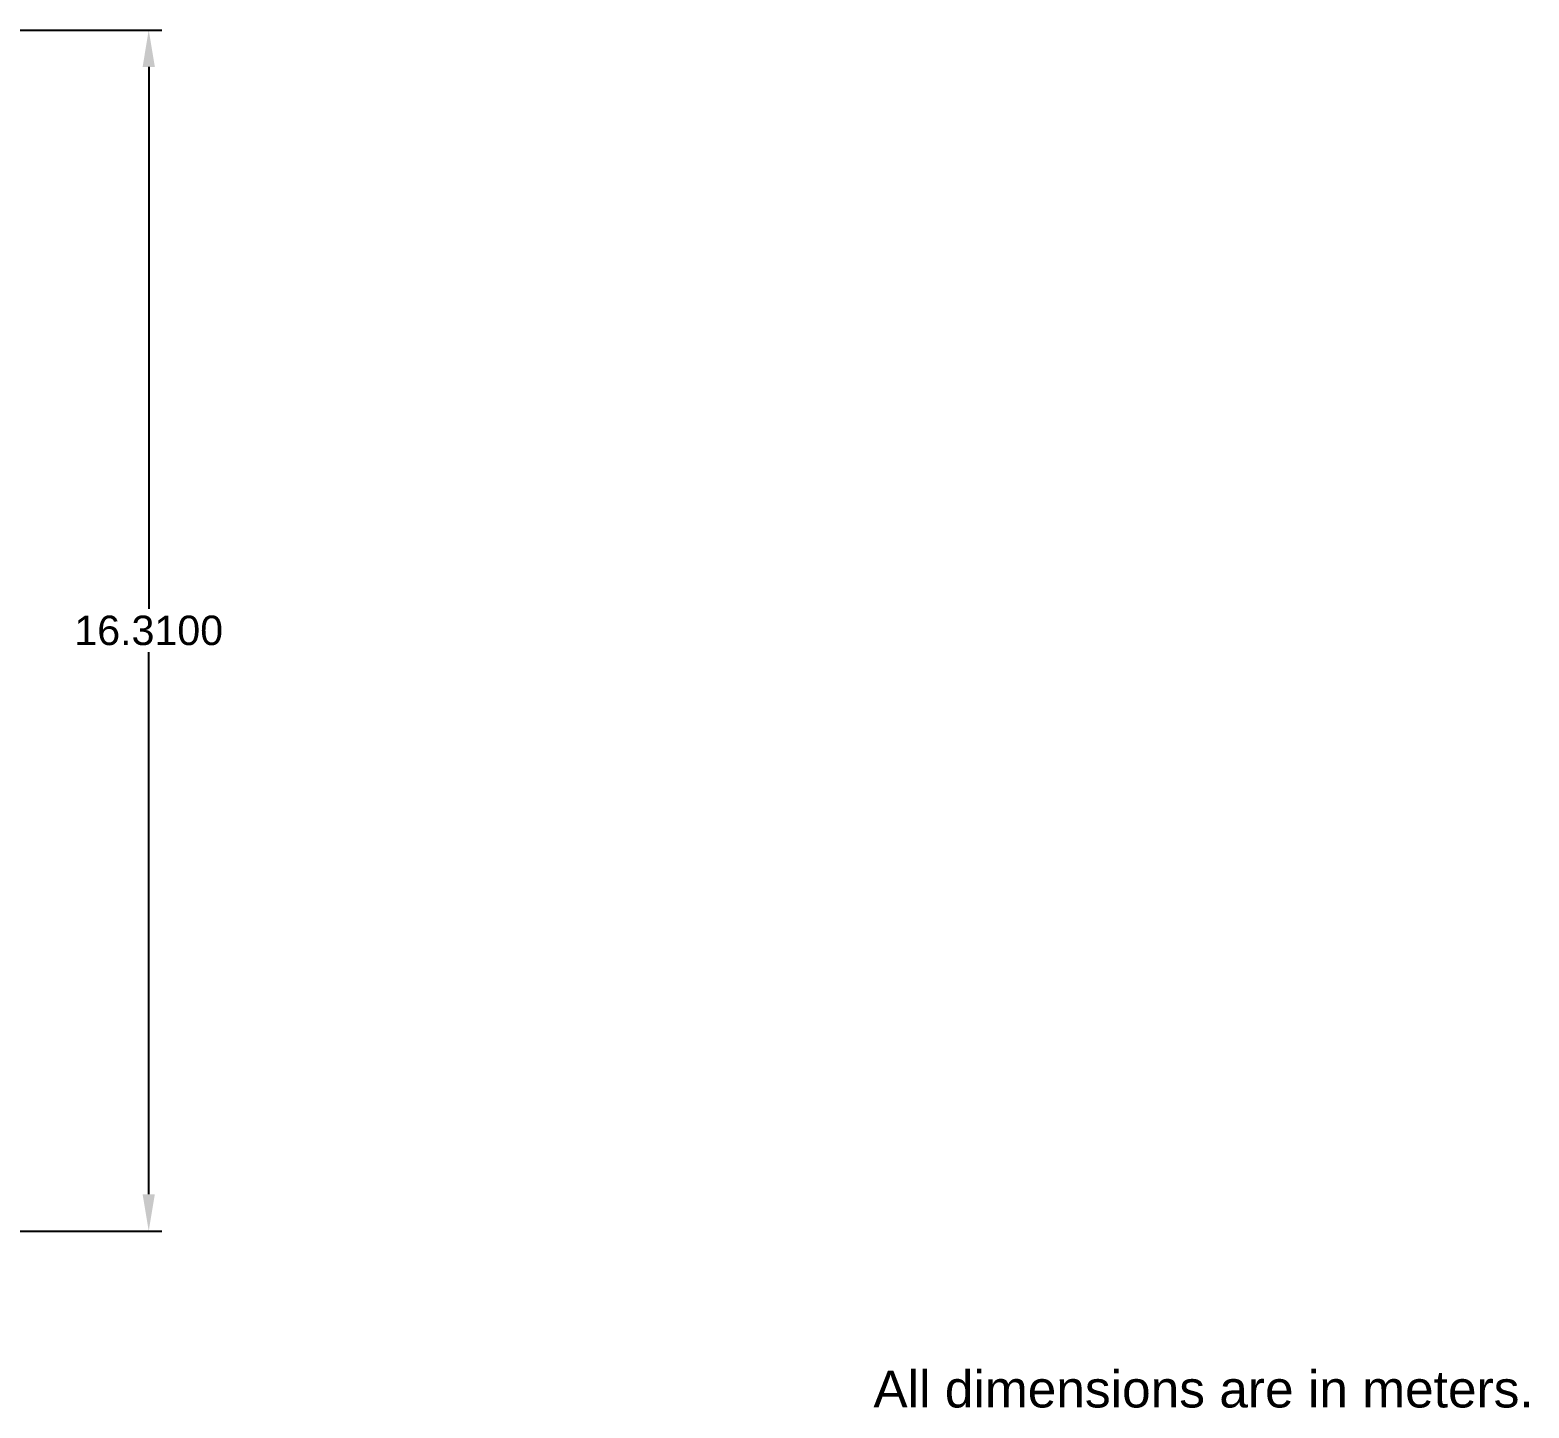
# Model space of a CAD drawing. Header units: metres. Extents: x 2372 to 4243, y 1738 to 2323.
# Drawn here: x 4222.47 to 4242.82, y 2267.53 to 2286.24 of the extents above; entities that cross this region are included whole.
import ezdxf

# ---------------------------------------------------------------- set-up
doc = ezdxf.new("R2010")
doc.units = ezdxf.units.M
doc.layers.add('Labels', color=7, linetype='Continuous')
doc.styles.get("Standard").update_dxf_attribs({"font": 'arial.ttf'})
doc.dimstyles.get("Standard").update_dxf_attribs({"dimtxt": 0.4, "dimasz": 0.5, "dimexe": 0.18, "dimexo": 0.0625, "dimgap": 0.09, "dimtad": 0, "dimtih": 1, "dimtoh": 1, "dimdec": 4, "dimzin": 0, "dimdsep": 46, "dimtxsty": 'Standard', "dimcen": 0.09, "dimadec": 0, "dimazin": 0, "dimtfac": 1, "dimtdec": 4, "dimtofl": 0, "dimtmove": 0, "dimatfit": 3, "dimfxl": 1, "dimtolj": 1, "dimtzin": 0, "dimarcsym": 0})

# ---------------------------------------------------------------- blocks, each defined once
blk = doc.blocks.new('*D1')
at = {"layer": 'Defpoints', "color": 0, "transparency": 16777216}
for p in [(4221.913, 2286.241), (4221.913, 2269.931), (4224.078, 2269.931)]:
    blk.add_point(p, dxfattribs=at)
at = {"layer": 'Labels', "color": 0, "lineweight": -2, "transparency": 16777216}
for p, q in [((4221.975, 2286.241), (4224.258, 2286.241)), ((4224.078, 2285.741), (4224.078, 2278.381)), ((4224.078, 2270.431), (4224.078, 2277.792)), ((4221.975, 2269.931), (4224.258, 2269.931))]:
    blk.add_line(p, q, dxfattribs=at)
at = {"layer": 'Labels', "color": 0, "transparency": 16777216}
for points in [[(4223.995, 2285.741), (4224.161, 2285.741), (4224.078, 2286.241)], [(4223.995, 2270.431), (4224.161, 2270.431), (4224.078, 2269.931)]]:
    blk.add_solid(points, dxfattribs=at)
at = {"layer": 'Labels', "color": 0, "transparency": 16777216, "insert": (4224.078, 2278.086), "char_height": 0.4, "attachment_point": 5}
blk.add_mtext('\\A1;16.3100', dxfattribs=at)

msp = doc.modelspace()

# ---------------------------------------------------------------- texts
at = {"layer": 'Labels', "insert": (4233.91798, 2268.03596), "char_height": 0.5, "attachment_point": 1}
msp.add_mtext_dynamic_manual_height_columns('All dimensions are in meters.', width=9.4786041, gutter_width=12.5, heights=[0.56663], dxfattribs=at)

# ---------------------------------------------------------------- dimensions: what is measured, and where the dimension line sits
at = {"layer": 'Labels'}
dim = msp.add_linear_dim(base=(4224.07794, 2269.93146), p1=(4221.91254, 2286.24146), p2=(4221.91254, 2269.93146), angle=90, dimstyle='Standard', dxfattribs=at)
dim.commit()
dim.dimension.update_dxf_attribs({"geometry": '*D1', "text_midpoint": (4224.07794, 2278.08646), "dimtype": 160})

doc.saveas('drawing.dxf')
